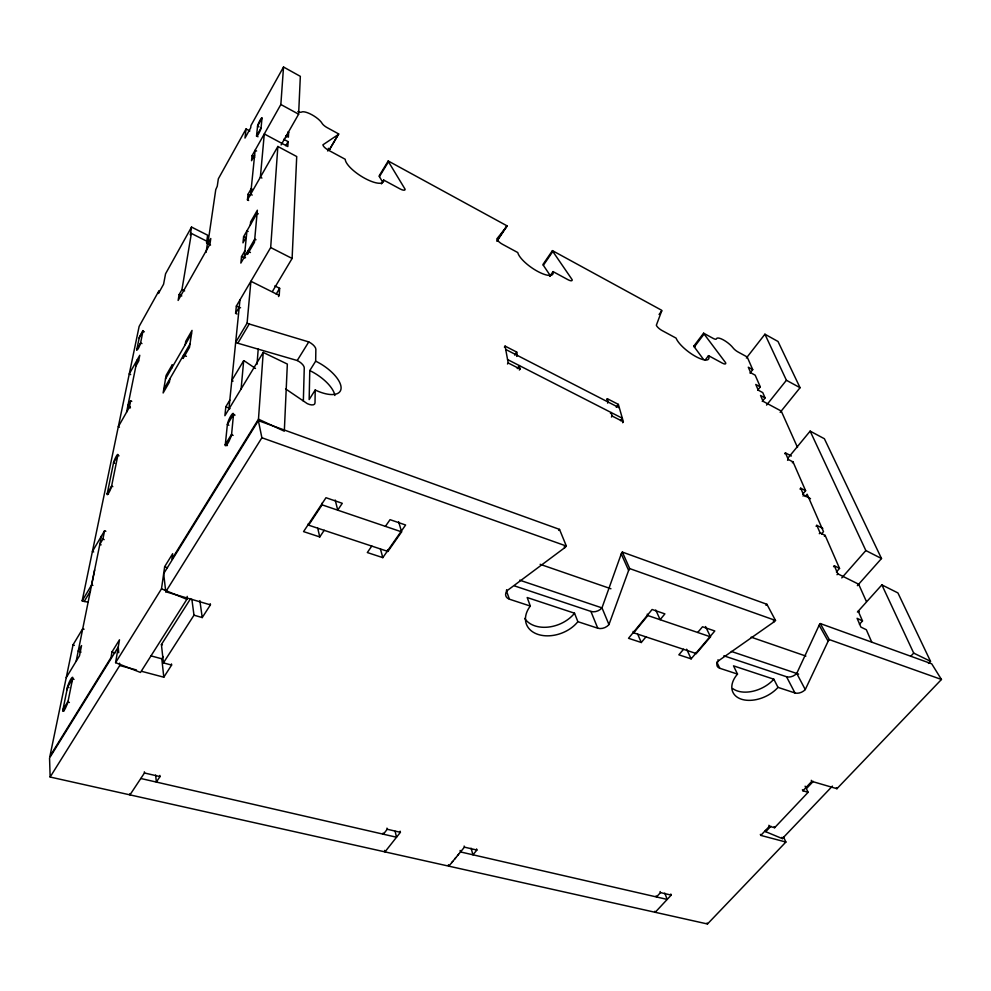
<?xml version="1.0" encoding="UTF-8"?>
<svg xmlns="http://www.w3.org/2000/svg" width="991" height="991" viewBox="0 0 991 991"><rect width="100%" height="100%" fill="white"/><g stroke="black" fill="none" stroke-linecap="round" stroke-linejoin="round"><path stroke-width="1.49" d="M278.533 296.557L279.227 295.392L250.896 281.271L247.093 323.128A8.436 3.555 31 0 0 249.236 324.007L308.758 341.92A8.225 3.456 32.1 0 1 315.856 349.315L315.671 361.158A29.457 12.734 32.3 0 1 341.09 387.976A29.457 12.734 32.3 0 1 315.212 389.996L315.014 402.891A8.671 3.865 32.2 0 1 307.309 403.647L285.594 388.893M315.671 361.158L309.774 370.572L309.155 399.584L315.212 389.996M303.345 401.12L304.262 367.909A8.163 3.518 31.9 0 0 297.226 360.526L237.815 343.22A8.374 3.63 30.8 0 1 235.672 342.366L247.093 323.128M272.488 291.366L292.11 258.453L296.718 156.541L277.864 146.47L247.453 199.885L248.63 200.492M281.11 144.921L298.625 114.188L300.335 76.344L283.525 67.016L250.958 125.523L250.698 127.802L244.988 138.071L246.053 128.941L249.843 130.973M279.227 295.392L279.635 288.307L274.841 285.904M283.748 139.285L288.108 141.626L287.824 146.544L264.287 133.934L260.36 177.228L261.921 178.046M287.923 131.964L288.641 132.36L288.369 137.167L285.842 135.804M233.281 416.765L233.529 414.139A6.751 1.338 -65 0 0 230.767 416.022A6.751 1.338 -65 0 0 227.397 424.222L225.279 444.947A5.091 1.016 -65.1 0 0 225.391 445.739L227.546 443.757A8.585 1.722 -65.1 0 0 228.983 441.354L231.213 436.238A5.091 1.028 -65.1 0 0 231.56 434.702L233.504 414.424L235.04 415.13M258.478 419.168L263.222 352.424L287.34 364.069L284.318 431.196L258.478 419.168L171.926 559.048L172.669 553.696L164.667 566.654L161.496 588.815L115.588 662.669L140.487 672.443L186.853 599.332L187.2 596.359M236.936 313.998L235.598 313.342L236.354 306.07L270.679 247.539L277.864 146.47M254.613 155.265L251.553 160.691L252.073 155.649L280.849 104.501L283.525 67.016M257.041 364.23L258.205 349.092M241.11 388.943L243.675 360.687A8.832 3.927 31 0 1 245.879 361.926L255.505 368.466M261.054 127.963L256.558 135.978A4.893 0.681 -63.7 0 0 258.626 133.773A4.893 0.681 -63.7 0 0 261.054 127.963L261.996 118.189A4.831 0.657 -63.6 0 0 259.952 120.419A4.831 0.657 -63.6 0 0 257.561 126.117L256.558 135.978L258.007 136.758M250.327 224.982L250.624 221.947L257.363 210.216L254.439 242.361L247.44 254.414L247.762 251.157L250.45 252.519M228.909 409.06L239.971 299.901M229.825 400.104L225.837 406.706L224.895 415.712L263.222 352.424M244.95 250.673L241.531 256.595L240.85 263.086L254.724 239.128L256 239.785M258.317 213.858L257.078 213.214L243.613 236.638L242.968 242.845L246.338 236.985M247.453 199.885L248.035 194.31L251.219 188.699L252.383 189.306M206.116 252.321L207.689 241.643L191.374 233.442L190.334 234.879L191.523 227.075L207.652 235.201L206.537 242.745M210.55 245.074L207.85 243.712L215.753 189.665L217.264 186.197L218.342 178.814L246.053 128.941M185.206 344.732L185.738 341.35L192.031 330.412L189.492 347.42L183.087 358.482L183.62 355.013L186.419 356.326M169.969 378.636L169.387 382.167L163.131 392.969L166.104 375.428L172.248 364.75L171.691 368.181M207.85 243.712L210.773 238.521L209.981 244.083L178.132 300.434L179.123 294.612L181.948 289.607L191.374 233.442M115.588 662.669L119.49 639.79L111.995 651.917L111.017 657.516L49.909 756.294L73.049 644.807L82.761 628.628A7.99 4.881 27.9 0 1 84.074 629.235M142.828 331.874L142.952 330.585L139.421 337.014L136.696 349.885C137.836 350.802 140.041 344.794 140.586 342.96L142.964 331.155L144.339 331.799M101.107 544.864L99.831 544.332L102.903 539.092L104.588 530.718L105.851 531.263M119.44 427.195L118.325 426.7L129.326 407.375L130.639 400.822L131.753 401.33M72.07 681.498L72.603 678.835L74.04 679.392M67.933 701.913L72.603 678.835L67.561 687.11L62.817 710.262A4.695 0.818 -66.9 0 0 62.73 711.278L64.217 710.25A7.916 1.375 -66.9 0 0 65.394 708.28L67.475 703.536A4.695 0.818 -66.9 0 0 67.933 701.913L69.395 702.47M76.158 661.257L101.528 535.933M108.415 494.236L107.214 493.716L111.599 486.147L117.842 455.315L119.007 455.835M126.563 412.231L137.13 359.981L138.542 360.637M87.914 602.094L84.223 601.463A7.618 4.509 27.8 0 1 82.166 600.843L91.593 584.975L94.628 569.998M67.016 689.798L67.648 686.738M107.214 493.716L113.556 462.76L117.842 455.315M82.166 600.843L139.136 326.411L158.944 290.834L158.424 293.485L163.577 284.231L165.559 273.801L191.523 227.075M577.877 621.679L574.52 613.206L527.187 597.536L530.321 606.058A29.742 20.823 -20.8 0 0 538.039 634.426A29.742 20.823 -20.8 0 0 577.877 621.679L597.746 628.195A8.386 5.773 -22.1 0 0 608.957 624.565L601.983 607.83L621.246 553.907A8.473 6.008 -23.9 0 1 622.336 552.074L766.91 604.287L775.507 620.453A8.163 5.376 -26.2 0 1 773.872 621.976L718.463 660.824A8.015 5.228 -24.5 0 0 719.751 668.256L737.515 674.091A27.575 17.64 -24.9 0 0 741.429 699.212A27.575 17.64 -24.9 0 0 778.009 687.382L794.955 692.944A7.792 4.893 -25.6 0 0 805.262 689.575L828.129 641.227A7.978 5.079 -27.1 0 1 829.294 639.591L820.288 623.562A7.891 5.079 -27.2 0 0 819.148 625.21L796.739 673.409A7.705 4.905 -25.7 0 1 786.532 676.742L723.851 655.807M608.957 624.565L628.628 570.444A8.572 6.02 -23.8 0 1 629.731 568.599L622.336 552.074M550.414 275.808L543.353 265.303A5.797 1.821 34.9 0 1 542.969 264.461L552.433 250.636L661.641 310.257A5.661 1.685 36.2 0 1 661.715 310.901L656.339 325.246A5.81 1.784 36.3 0 0 662.025 330.523L676.097 338.129A20.229 6.157 36.7 0 0 696.054 356.686A20.229 6.157 36.7 0 0 708.515 355.658L722.241 363.078A5.723 1.722 37 0 0 725.635 362.743L704.093 334.029A5.587 1.648 36.8 0 1 703.598 333.174L693.836 346.082A5.562 1.685 36.8 0 0 694.307 346.949L703.511 359.423M139.124 338.03L142.964 331.155M261.996 118.189L257.561 126.117L258.985 126.885M136.696 349.885L140.586 342.96L141.961 343.604M135.928 365.964L138.579 361.257L139.768 355.286L129.264 373.966L130.676 374.623M130.639 400.822L127.889 405.653L130.118 406.669M285.619 137.662L288.641 132.36M285.804 145.64L288.108 141.626M207.689 241.643L206.624 243.068M165.497 378.921L191.511 333.806M163.713 389.451L189.975 344.013M104.588 530.718L92.436 551.442L93.687 551.962M327.587 150.942L329.507 149.641A6.231 2.007 32 0 0 329.73 149.096L338.637 133.909L327.203 127.666A6.28 1.957 32.1 0 1 322.087 123.355A12.672 3.952 31.9 0 0 311.868 114.745A12.672 3.952 31.9 0 0 301.475 112.094A6.355 1.97 31.7 0 1 297.857 111.537M329.507 149.641L338.426 134.442A6.268 1.957 32.2 0 0 338.637 133.909M235.598 313.342L239.227 307.148L240.578 307.805M84.223 601.463L90.503 590.896M237.815 343.22L249.236 324.007M276.204 294.054L279.635 288.307M243.675 360.687L231.807 380.433A8.77 4.014 30.8 0 1 233.071 381.089M66.236 677.646L79.503 655.745L81.547 645.575L78.227 651.062L81.014 652.152M233.504 414.424L227.348 424.557L228.871 425.25M496.863 241.271L506.847 226.369A5.921 1.833 34.3 0 0 506.897 225.775L388.212 160.976L379.157 175.841A6.119 1.957 32.8 0 0 379.429 176.633L382.439 181.749M379.429 176.633L388.484 161.756A6.144 1.92 32.9 0 1 388.212 160.976M381.374 183.892L383.715 180.077L399.98 188.872A6.293 2.019 33 0 0 405.133 189.293L388.484 161.756M62.953 709.593L68.069 701.244M231.597 434.256L225.329 444.501L227.397 445.455M530.321 606.058L509.399 599.196A8.659 6.181 -19.8 0 1 506.958 590.785L564.684 547.75A8.82 6.404 -21.9 0 0 566.344 546.053L559.519 529.392L258.366 420.642L163.664 573.653L165.77 591.763L210.426 604.869L202.226 617.566L193.988 615.188L191.87 599.32M297.226 360.526L308.758 341.92M783.497 836.937L785.888 842.04L707.475 923.984L50.145 777.031L119.738 665.531L119.552 663.19M165.77 591.763L261.884 437.749L258.366 420.642M141.924 671.403L163.8 677.2L171.592 665.085L163.416 662.88L161.422 644.534L190.606 598.589M163.8 677.2L161.806 658.804L163.242 656.562M163.416 662.88L193.988 615.188M144.352 771.791L144.451 772.98L129.957 794.869L129.858 793.692M398.655 521.823L401.603 531.87L387.915 551.442L308.622 525.18L322.087 504.853L321.728 503.391M506.897 225.775L497.556 239.896A5.896 1.871 34.2 0 1 497.482 240.491M335.206 500.046L337.733 510.092L342.279 503.304L325.989 497.717L303.556 531.61L319.759 536.936L324.218 530.272M159.885 775.408L159.997 776.585L156.33 782.06L155.649 775.024M543.353 265.303L552.817 251.466A5.822 1.784 35 0 1 552.433 250.636M549.782 276.34L553.04 271.608L567.942 279.673A5.958 1.871 35.2 0 0 572.166 279.685L552.817 251.466M504.394 347.11L505.088 346.107L516.72 352.09L517.376 355.435L516.683 356.426M371.811 546.029L367.314 552.544L382.811 557.636L405.604 525.007L390.045 519.668L385.449 526.308M507.503 363.994L508.21 362.979L505.088 346.107M514.651 355.075L516.72 352.09M517.265 368.602L519.371 365.592L520.04 369.024L519.334 370.027M659.077 314.494L661.715 310.901M606.628 399.67L607.334 398.716L618.359 404.39L623.351 421.77L622.633 422.736M607.57 403.089L608.288 402.135L607.334 398.716M610.456 413.495L611.174 412.541L612.153 416.047L623.351 421.77M616.241 407.239L618.359 404.39M611.435 417.013L612.153 416.047M620.552 420.63L622.336 418.252L507.578 359.56M694.307 346.949L704.093 334.029M705.158 360.055L708.515 355.658M746.372 358.036L764.928 334.215L778.009 341.474L800.059 387.704L780.165 412.38M386.973 828.142L387.233 829.256L383.368 834.211L383.108 833.084M750.001 373.111L752.726 369.631L747.202 356.983L737.973 351.941A5.537 1.61 37.1 0 1 733.08 347.903A11.136 3.258 36.9 0 0 723.294 339.851A11.136 3.258 36.9 0 0 716.456 338.823A5.562 1.635 36.8 0 1 713 338.303L703.598 333.174M400.141 831.189L400.401 832.316L384.979 851.888L384.632 850.389M757.743 390.132L760.308 386.899L755.179 375.18L750.695 372.752L748.304 367.227L752.726 369.631M762.252 401.454L765.077 397.911L762.76 392.609L758.251 390.169L755.774 384.458L760.308 386.899M506.847 226.369L496.825 238.918A6.082 1.932 34.3 0 0 502.462 244.269L517.773 252.556A21.121 6.689 34.8 0 0 537.618 271.373A21.121 6.689 34.8 0 0 553.04 271.608M766.576 405.096L786.408 380.271L764.928 334.215M705.542 626.523L710.51 636.829L696.301 653.552L633.707 632.828L647.854 615.535L647.234 614.147M784.723 453.729L785.417 452.887L791.375 456.009M451.735 862.628L452.714 861.439M454.658 859.073L455.625 857.884M457.582 855.506L458.548 854.316M464.135 846.054L464.432 847.156L448.836 866.159L448.44 864.685M788.328 457.631L810.143 431.122L824.388 438.74L881.507 558.528L857.364 585.669M787.56 460.282L788.254 459.428L785.417 452.887M655.757 609.998L660.142 619.648L664.899 613.875L652.103 609.49L628.529 638.303L641.301 642.502L645.983 636.829M792.342 462.785L793.048 461.93L788.254 459.428M476.572 848.94L476.894 850.043L472.955 854.799L471.109 848.209M799.997 489.059L800.716 488.191L805.621 490.731L802.722 494.175M803.02 496.057L803.751 495.19L800.716 488.191M805.212 496.516L807.145 494.212L823.496 531.647L821.477 533.988M683.542 649.266L678.847 654.828L691.123 658.854L714.808 630.982L702.52 626.77L697.738 632.431M816.064 526.221L816.819 525.341L822.803 528.389M819.297 533.703L820.053 532.824L816.819 525.341M824.376 536.28L825.131 535.4L820.053 532.824M833.555 566.691L834.335 565.787L839.538 568.388L836.392 571.968M837.023 574.73L837.816 573.826L834.335 565.787M841.768 577.902L865.849 550.55L810.143 431.122M857.426 612.066L881.866 584.876L897.92 592.928L930.512 661.282L928.48 663.437M859.445 624.318L862.492 620.948L858.231 611.174L859.234 611.67M654.84 911.262L655.224 912.302L671.217 895.096L660.489 892.606L656.476 896.954L656.079 895.901M910.655 656.364L913.702 653.106L881.866 584.876M802.4 789.765L802.908 790.781L811.815 781.342L836.924 788.7L941.45 679.479L931.713 663.809L820.288 623.562M760.332 834.372L760.803 835.401L769.388 826.308L774.615 827.72L808.136 792.292L805.113 786.185M832.428 786.098L782.32 838.621L765.733 831.709L770.924 826.221M806.823 788.204L813.277 781.366M338.426 134.442L322.93 144.81A6.454 2.069 32.1 0 0 328.504 150.236L345.227 159.278A22.372 7.197 32.6 0 0 364.849 178.343A22.372 7.197 32.6 0 0 383.715 180.077M140.809 778.492L396.524 837.234L395.112 831.276M144.451 772.98L159.997 776.585M387.233 829.256L400.401 832.316M464.432 847.156L476.894 850.043M119.738 665.531L136.411 669.941M760.803 835.401L785.888 842.04M151.028 655.893L161.806 658.804M161.422 644.534L162.425 644.807M802.908 790.781L808.136 792.292M778.009 687.382L773.835 679.207L733.501 665.853L737.515 674.091M514.626 585.941L590.896 611.41A8.287 5.773 -22.1 0 0 601.983 607.83M519.693 580.181L601.252 607.644M731.308 651.434L798.647 674.103M322.087 504.853L401.603 531.87M647.854 615.535L710.51 636.829M540.145 564.313L610.939 588.765M751.116 637.163L805.881 656.079M261.884 437.749L566.344 546.053M629.731 568.599L775.507 620.453M829.294 639.591L941.45 679.479M62.817 710.262L64.279 710.82M68.998 687.667L67.561 687.11A6.231 1.14 -65.7 0 1 70.77 679.231A6.231 1.14 -65.7 0 1 72.789 678.525M111.995 651.917L114.869 653.044M161.496 588.815L186.853 599.332M102.903 539.092L104.179 539.637M164.667 566.654L167.429 567.818M111.599 486.147L112.813 486.668M113.556 462.76L114.721 463.268M129.326 407.375L130.453 407.883M225.279 444.947L226.84 445.653M231.56 434.702L233.12 435.408M225.837 406.706L229.999 408.639M179.123 294.612L181.799 295.925M913.702 653.106L930.512 661.282M862.492 620.948L857.091 618.31L860.894 627.092L866.332 629.731L871.746 642.131M181.948 289.607L184.636 290.92M236.354 306.07L239.017 307.371M837.816 573.826L858.652 584.207L866.332 601.364M245.557 257.771L244.294 257.14L246.957 230.816L248.184 231.448M241.531 256.595L244.195 257.933M243.613 236.638L246.214 237.964M508.21 362.979L520.04 369.024M270.679 247.539L292.11 258.453M865.849 550.55L881.507 558.528M505.707 349.439L619.35 407.821M803.751 495.19L810.527 498.684M252.222 195.066L250.661 194.261L255.121 150.248L256.595 151.028M248.035 194.31L250.364 195.512M252.073 155.649L254.786 157.086M765.077 397.911L760.543 395.471L763.082 401.318L781.242 411.054L797.507 447.449M328.306 148.328L329.73 149.096M693.836 346.082L695.001 346.714M280.849 104.501L298.625 114.188M786.408 380.271L800.059 387.704M819.148 625.21L828.129 641.227M773.327 620.961L773.872 621.976M796.739 673.409L805.262 689.575M786.532 676.742L794.955 692.944M836.404 787.696L836.924 788.7M811.295 780.313L811.815 781.342M717.967 659.795L718.463 660.824M716.778 662.05L719.751 668.256M695.818 652.512L696.301 653.552M774.144 826.692L774.615 827.72M768.917 825.28L769.388 826.308M686.664 649.216L691.123 658.854M621.246 553.907L628.628 570.444M793.048 461.93L805.621 490.731M825.131 535.4L839.538 568.388M637.684 634.166L641.301 642.502M633.113 631.416L633.707 632.828M590.896 611.41L597.746 628.195M564.251 546.698L564.684 547.75M707.066 922.955L707.475 923.984M670.808 894.043L671.217 895.096M664.788 893.139L667.203 899.419L460.505 851.938L460.109 850.464M660.093 891.553L660.489 892.606M506.574 589.719L506.958 590.785M506.364 590.636L509.399 599.196M781.911 837.333L782.32 838.621M765.337 830.421L765.733 831.709M387.506 549.98L387.915 551.442M380.433 548.989L382.811 557.636M317.739 528.228L319.759 536.936M308.288 523.719L308.622 525.18M210.253 603.73L210.426 604.869M199.872 600.596L202.226 617.566M171.455 663.933L171.592 665.085M118.709 652.747L118.251 647.012L49.55 758.016L50.145 777.031M111.611 486.123A5.203 0.78 -65.4 0 1 108.837 492.762A5.203 0.78 -65.4 0 1 107.201 493.741M113.569 462.735A5.054 0.731 -65.4 0 1 116.269 456.306A5.054 0.731 -65.4 0 1 117.83 455.34M73.049 644.807A7.94 4.93 27.7 0 1 74.35 645.401M92.881 585.421A7.668 4.46 28.1 0 1 91.593 584.975M309.774 370.572A29.358 12.871 32.2 0 1 334.908 395.483M766.91 604.287A8.077 5.376 -26.3 0 1 765.944 605.266M559.519 529.392A8.708 6.392 -22 0 1 558.664 530.383M773.835 679.207A27.426 17.64 -25 0 1 732.683 688.534M574.52 613.206A29.569 20.811 -20.8 0 1 548.172 627.105A29.569 20.811 -20.8 0 1 524.71 618.421"/></g></svg>
